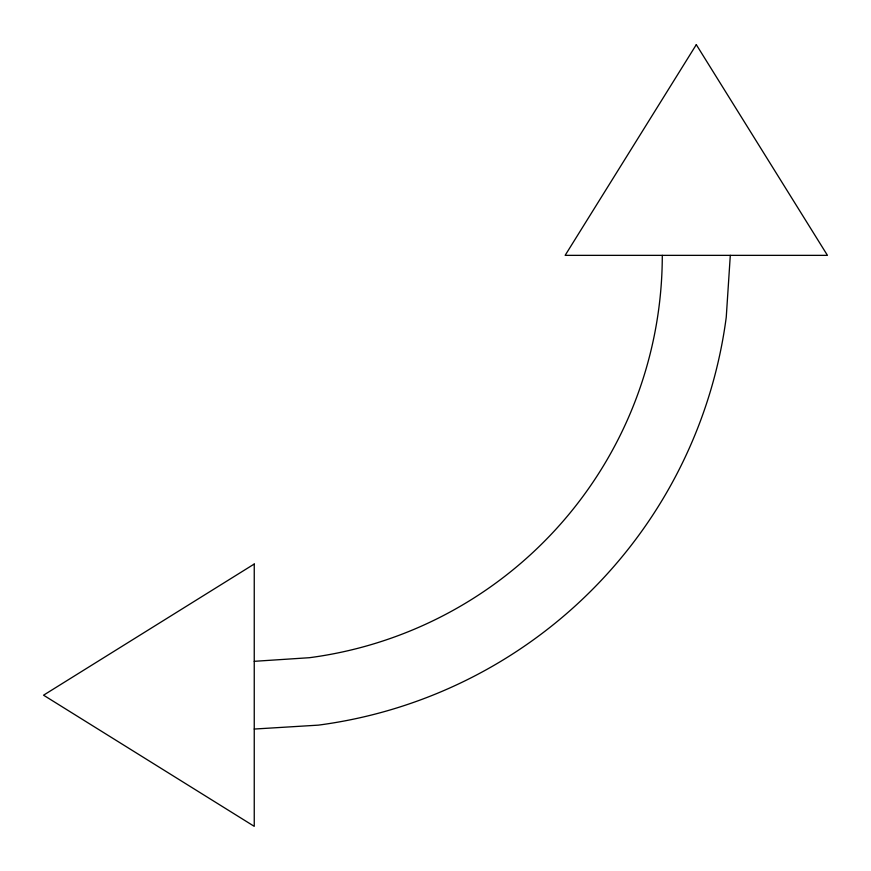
<?xml version="1.0" encoding="UTF-8"?>
<svg xmlns="http://www.w3.org/2000/svg" width="871" height="871" viewBox="0 0 871 871"><rect width="100%" height="100%" fill="white"/><g stroke="black" fill="none" stroke-linecap="round" stroke-linejoin="round"><path stroke-width="1.31" d="M730.301 255.355L726.251 317.207A473.846 473.846 0 0 1 318.318 725.14L254.245 729.049M254.245 661.318L309.434 657.703A405.821 405.821 0 0 0 662.287 255.355M696.299 44.661L565.137 255.355L827.45 255.355L696.299 44.661M254.245 564.027L43.55 695.189L254.245 826.339L254.245 564.027"/></g></svg>
